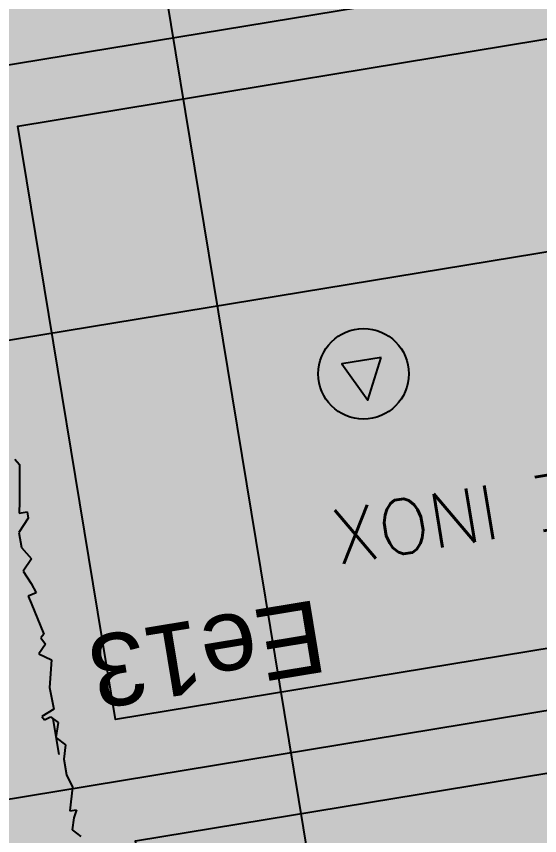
# Model space of a CAD drawing. Header units: millimetres. Extents: x 33240 to 33395, y 51607 to 51720.
# Drawn here: x 33277.107 to 33278.551, y 51685.762 to 51688.023 of the extents above; entities that cross this region are included whole.
import ezdxf

# ---------------------------------------------------------------- set-up
doc = ezdxf.new("R2010")
doc.units = ezdxf.units.MM
doc.header["$LTSCALE"] = 0.3
doc.header["$MEASUREMENT"] = 0
doc.linetypes.add('ACAD_ISO04W100', pattern=[30, 24, -3, 0, -3])
doc.linetypes.add('ACAD_ISO08W100', pattern=[36, 24, -3, 6, -3])
for name, color, linetype in [('00-TRAMES-BAT', 7, 'ACAD_ISO08W100'), ('07-REVT-SOL', 8, 'CONTINUOUS'), ('08-EQUI-MEUBLE-PROJ-01', 11, 'CONTINUOUS'), ('10-ANN-TEXTE', 3, 'CONTINUOUS'), ('10-ANN-TEXTE-MEUBLE', 3, 'CONTINUOUS'), ('15-PLAF-TECHN-TEMPORAIRE', 113, 'CONTINUOUS')]:
    doc.layers.add(name, color=color, linetype=linetype)
doc.styles.add('ANN', font='romans.shx')
doc.styles.add('NDP', font='ARIAL.TTF')

msp = doc.modelspace()

# ---------------------------------------------------------------- hatches: boundary and pattern name
at = {"layer": '07-REVT-SOL'}
h = msp.add_hatch(dxfattribs=at)
h.set_pattern_fill('CROSS', color=30, style=0)
h.set_pattern_definition([(189.35057367, (57785.36794, 108093.83487), (-0.2060594638, -0.2872968802), [0.125, -0.375]), (279.35057367, (57785.29612, 108093.88639), (0.2872968802, -0.2060594638), [0.125, -0.375])])
edge = h.paths.add_edge_path()
edge.add_line((33283.3783, 51687.0822), (33282.6443, 51691.5402))
edge.add_line((33282.6443, 51691.5402), (33270.1624, 51689.4848))
edge.add_line((33270.1624, 51689.4848), (33272.7213, 51673.9442))
edge.add_line((33272.7213, 51673.9442), (33273.8232, 51674.1256))
edge.add_line((33273.8232, 51674.1256), (33273.4532, 51676.3726))
edge.add_line((33273.4532, 51676.3726), (33279.4392, 51677.3582))
edge.add_line((33279.4392, 51677.3582), (33280.4429, 51671.2631))
edge.add_line((33280.4429, 51671.2631), (33280.6933, 51669.7425))
edge.add_line((33280.6933, 51669.7425), (33287.1828, 51670.8111))
edge.add_arc((33295.4983, 51677.4321), 10.6295, 146.69633, 218.5278, ccw=False)
edge.add_line((33286.6145, 51683.2685), (33287.3226, 51684.3289))
edge.add_line((33287.3226, 51684.3289), (33288.3032, 51685.5277))
edge.add_line((33288.3032, 51685.5277), (33286.1987, 51687.5466))
edge.add_line((33286.1987, 51687.5466), (33283.3783, 51687.0822))

# ---------------------------------------------------------------- linework, layer by layer
at = {"layer": '00-TRAMES-BAT'}
for p, q in [((33375.6734, 51703.3622), (33269.1113, 51685.8153)), ((33285.5336, 51639.4242), (33276.2655, 51695.7092))]:
    msp.add_line(p, q, dxfattribs=at)
at = {"layer": '08-EQUI-MEUBLE-PROJ-01', "color": 8, "ltscale": 0.8}
for p, q in [((33277.1029, 51686.8011), (33277.1156, 51686.7863)), ((33277.1156, 51686.7863), (33277.116, 51686.6842)), ((33277.116, 51686.6842), (33277.1145, 51686.6517)), ((33277.1145, 51686.6517), (33277.1372, 51686.6554)), ((33277.1372, 51686.6554), (33277.1401, 51686.6375)), ((33277.1401, 51686.6375), (33277.114, 51686.5986)), ((33277.114, 51686.5986), (33277.1216, 51686.5569)), ((33277.1216, 51686.5569), (33277.149, 51686.526)), ((33277.149, 51686.526), (33277.1255, 51686.4915)), ((33277.1255, 51686.4915), (33277.148, 51686.4575)), ((33277.148, 51686.4575), (33277.1621, 51686.4322)), ((33277.1621, 51686.4322), (33277.1399, 51686.4224)), ((33277.1399, 51686.4224), (33277.1476, 51686.4037)), ((33277.1476, 51686.4037), (33277.1825, 51686.3181)), ((33277.1825, 51686.3181), (33277.175, 51686.3077)), ((33277.175, 51686.3077), (33277.1871, 51686.2897)), ((33277.1871, 51686.2897), (33277.1691, 51686.2637)), ((33277.1691, 51686.2637), (33277.2044, 51686.2472)), ((33277.2044, 51686.2472), (33277.1984, 51686.1702)), ((33277.1984, 51686.1702), (33277.2105, 51686.1107)), ((33277.2105, 51686.1107), (33277.1778, 51686.09)), ((33277.1778, 51686.09), (33277.1846, 51686.0811)), ((33277.1846, 51686.0811), (33277.2017, 51686.0893)), ((33277.2017, 51686.0893), (33277.2226, 51686.0743)), ((33277.2226, 51686.0743), (33277.2157, 51686.0325)), ((33277.2157, 51686.0325), (33277.2431, 51686.0124)), ((33277.2431, 51686.0124), (33277.2377, 51685.9731)), ((33277.2377, 51685.9731), (33277.245, 51685.929)), ((33277.245, 51685.929), (33277.2624, 51685.895)), ((33277.2624, 51685.895), (33277.2551, 51685.8302)), ((33277.2551, 51685.8302), (33277.2726, 51685.8331)), ((33277.2726, 51685.8331), (33277.2661, 51685.8105)), ((33277.2661, 51685.8105), (33277.2607, 51685.7774)), ((33277.2607, 51685.7774), (33277.2848, 51685.7591))]:
    msp.add_line(p, q, dxfattribs=at)
at = {"layer": '15-PLAF-TECHN-TEMPORAIRE', "color": 8, "linetype": 'ACAD_ISO04W100'}
for p, q in [((33278.5408, 51677.9934), (33276.5911, 51689.834)), ((33280.8629, 51688.5105), (33270.9957, 51686.8857)), ((33281.1878, 51686.537), (33271.3207, 51684.9123))]:
    msp.add_line(p, q, dxfattribs=at)
at = {"layer": '15-PLAF-TECHN-TEMPORAIRE', "ltscale": 10}
for points in [[(33279.019, 51686.3522), (33277.3811, 51686.0825), (33277.1114, 51687.7204), (33278.7493, 51687.9901)], [(33279.344, 51684.3788), (33277.706, 51684.1091), (33277.4363, 51685.747), (33279.0743, 51686.0167)]]:
    msp.add_lwpolyline(points, close=True, dxfattribs=at)
at = {"layer": '15-PLAF-TECHN-TEMPORAIRE', "color": 8}
msp.add_lwpolyline([(33278.1135, 51687.0814), (33278.005, 51687.0636), (33278.0771, 51686.964), (33278.0771, 51686.964)], close=True, dxfattribs=at)
msp.add_circle((33278.0652, 51687.0363), 0.125, dxfattribs=at)

# ---------------------------------------------------------------- texts
at = {"layer": '10-ANN-TEXTE', "style": 'ANN'}
msp.add_text('HABILLAGE INOX', height=0.15, rotation=189.3506, dxfattribs=at).set_placement((33279.5465, 51686.9171))
at = {"layer": '10-ANN-TEXTE-MEUBLE', "ltscale": 0.8, "style": 'NDP'}
msp.add_text('Ee13', height=0.2, rotation=189.3506, dxfattribs=at).set_placement((33277.9394, 51686.4137))

doc.saveas('drawing.dxf')
